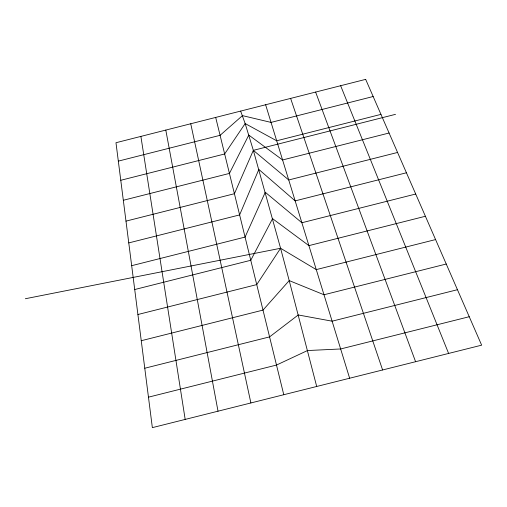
<?xml version="1.0" encoding="UTF-8"?>
<svg xmlns="http://www.w3.org/2000/svg" width="507" height="507" viewBox="0 0 507 507"><rect width="100%" height="100%" fill="white"/><g stroke="black" fill="none" stroke-linecap="round" stroke-linejoin="round"><path stroke-width="0.76" d="M240.648 111.09L245.16 123.556L253.335 150.345L234.418 193.712L125.983 221.128M395.517 114.335L253.335 150.345L280.58 248.272L256.738 284.598L137.91 314.511M118.321 161.125L220.082 135.325L242.466 115.628L271.049 122.402L373.158 96.514M120.767 180.289L224.658 153.97L245.16 123.556L276.695 140.788L380.953 114.379M123.321 200.271L229.437 173.413L248.779 135.077L282.589 159.965L389.084 133.011M397.564 152.455L288.737 179.972L253.335 150.345M128.765 242.91L239.627 214.911L258.843 169.427L295.156 200.88L406.43 172.773M131.674 265.687L245.071 237.08L265.269 192.261L301.874 222.744L415.702 194.023M134.716 289.529L250.769 260.281L272.551 218.656L308.902 245.629L425.405 216.261M435.576 239.57L316.273 269.61L280.58 248.272L25.35 298.737M141.257 340.717L263 310.1L289.205 280.593L280.58 248.272M446.249 264.02L323.998 294.763L289.205 280.593L316.698 386.473M144.768 368.234L269.578 336.889L298.249 314.955L332.117 321.185L457.453 289.706M148.462 397.171L276.499 365.059L307.495 350.546L340.653 348.968L469.241 316.717M340.641 85.715L448.613 353.436M315.62 92.065L415.594 361.706M290.619 98.409L382.608 369.971M265.624 104.753L349.64 378.228M215.684 117.428L283.781 394.719M190.74 123.759L250.889 402.957M165.802 130.084L218.016 411.19M140.883 136.408L185.175 419.416M365.674 79.365L115.976 142.727L152.354 427.635L481.65 345.166L365.674 79.365"/></g></svg>
